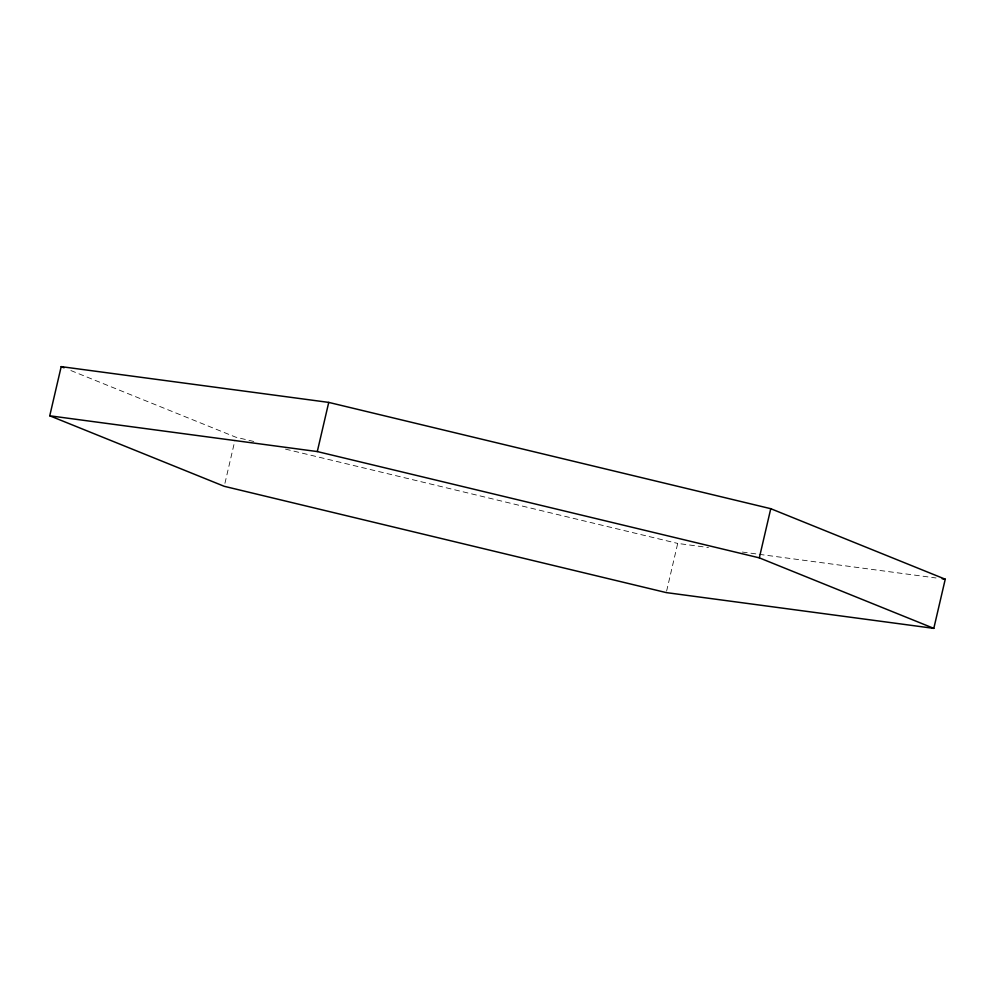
<?xml version="1.0" encoding="UTF-8"?>
<svg xmlns="http://www.w3.org/2000/svg" width="995" height="995" viewBox="0 0 995 995"><rect width="100%" height="100%" fill="white"/><g stroke="black" fill="none" stroke-linecap="round" stroke-linejoin="round"><path stroke-width="0.75" stroke-dasharray="4.97 3.73" d="M224.932 483.334L234.982 440.126M666.613 591.105L677.707 543.432L708.465 547.536M742.282 552.063L757.668 554.115M759.197 554.327L936.021 577.971M253.787 441.494L235.678 437.141L68.344 369.518M285.466 449.118L677.707 543.432"/><path stroke-width="1.49" d="M49.75 415.798L61.193 366.633L328.736 402.403L770.764 508.694L945.25 579.202L933.807 628.367L666.264 592.597L224.236 486.306L49.75 415.798L317.293 451.568L759.322 557.859L933.807 628.367M317.293 451.568L328.736 402.403M759.322 557.859L770.764 508.694M942.178 578.791L945.25 579.202M61.193 366.633L64.053 367.789"/></g></svg>
